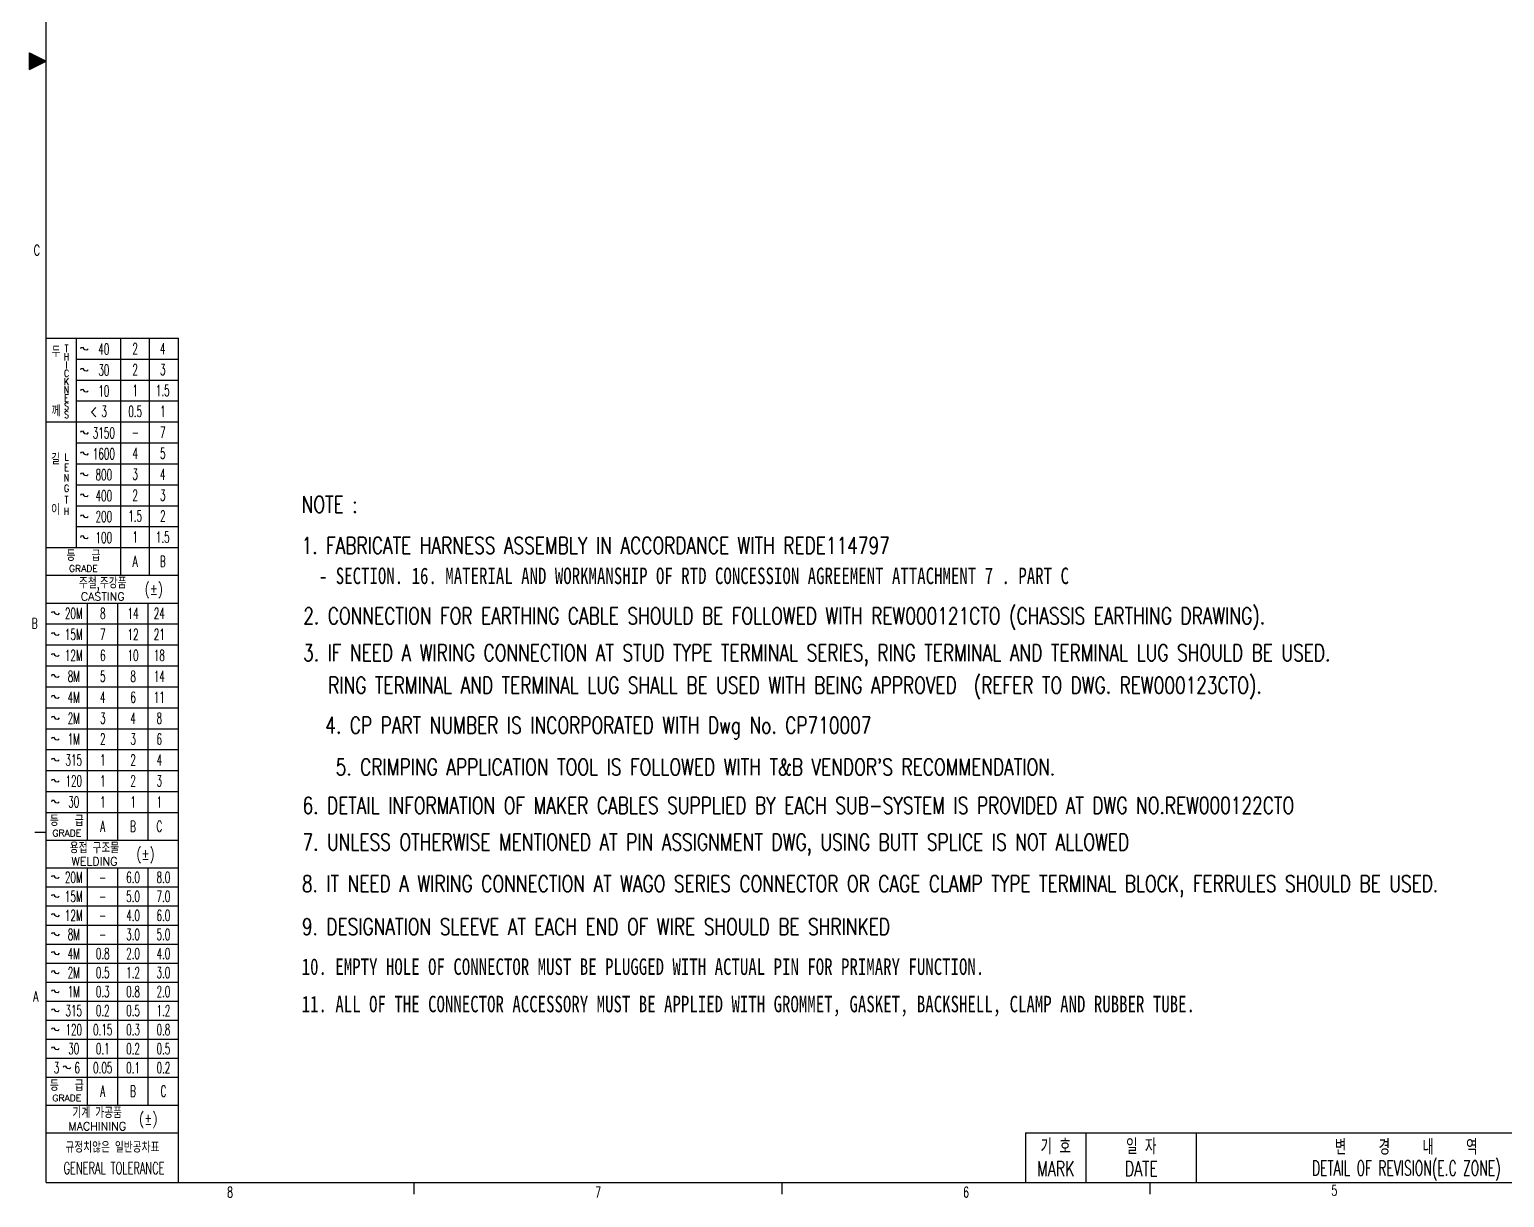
# Model space of a CAD drawing. Extents: x 260 to 819, y -886 to -454.
# Drawn here: x 270 to 537.3, y -875.6 to -664 of the extents above; entities that cross this region are included whole.
import ezdxf
from ezdxf.enums import TextEntityAlignment as Align

# ---------------------------------------------------------------- set-up
doc = ezdxf.new("R2010")
doc.units = 0
doc.header["$LTSCALE"] = 150
doc.header["$MEASUREMENT"] = 0
doc.linetypes.add('DASHED', pattern=[0.75, 0.5, -0.25])
doc.layers.get('0').update_dxf_attribs({"color": 6, "linetype": 'CONTINUOUS'})
doc.layers.add('현배선도', color=7, linetype='CONTINUOUS')
doc.styles.add('ROMANS', font='txt', dxfattribs={"height": 0.2})
doc.styles.get("Standard").update_dxf_attribs({"font": 'romans.shx', "width": 0.8, "bigfont": 'whgtxt.shx'})

# ---------------------------------------------------------------- blocks, each defined once
blk = doc.blocks.new('*H6')
at = {"color": 2, "linetype": 'Continuous'}
for p, q in [((-534.45, 202.67), (-536.42, 204.65)), ((-534.64, 202.58), (-536.42, 204.36)), ((-534.82, 202.48), (-536.42, 204.08)), ((-535.01, 202.39), (-536.42, 203.8)), ((-535.2, 202.29), (-536.42, 203.51)), ((-535.39, 202.2), (-536.42, 203.23)), ((-534.26, 202.77), (-536, 204.51)), ((-534.07, 202.86), (-535.43, 204.22)), ((-533.88, 202.96), (-534.86, 203.94)), ((-533.69, 203.05), (-534.29, 203.65)), ((-533.51, 203.15), (-533.72, 203.36)), ((-535.58, 202.11), (-536.42, 202.95)), ((-535.77, 202.01), (-536.42, 202.67)), ((-535.95, 201.92), (-536.42, 202.38)), ((-536.14, 201.82), (-536.42, 202.1)), ((-536.33, 201.73), (-536.42, 201.82))]:
    blk.add_line(p, q, dxfattribs=at)
blk = doc.blocks.new('*H7')
at = {"color": 2, "linetype": 'Continuous'}
for p, q in [((-536.36, 204.69), (-536.42, 204.63)), ((-536.17, 204.6), (-536.42, 204.35)), ((-535.98, 204.5), (-536.42, 204.06)), ((-535.79, 204.41), (-536.42, 203.78)), ((-535.61, 204.31), (-536.42, 203.5)), ((-535.42, 204.22), (-536.42, 203.21)), ((-535.23, 204.12), (-536.42, 202.93)), ((-535.04, 204.03), (-536.42, 202.65)), ((-534.85, 203.93), (-536.42, 202.37)), ((-534.67, 203.84), (-536.42, 202.08)), ((-534.48, 203.74), (-536.42, 201.8)), ((-534.29, 203.65), (-536.09, 201.85)), ((-534.1, 203.55), (-535.52, 202.13)), ((-533.91, 203.46), (-534.95, 202.42)), ((-533.72, 203.36), (-534.38, 202.71)), ((-533.54, 203.27), (-533.81, 202.99))]:
    blk.add_line(p, q, dxfattribs=at)
blk = doc.blocks.new('ansi-c')
at = {"color": 5, "linetype": 'Continuous'}
for p, q in [((-56.4, 358.06), (-56.4, 764.46)), ((-56.4, 511.06), (-32.4, 511.06)), ((-32.4, 358.06), (-32.4, 511.06)), ((-56.4, 463.06), (-32.4, 463.06)), ((-56.4, 415.06), (-32.4, 415.06)), ((-56.4, 367.06), (-32.4, 367.06)), ((121, 367.06), (283.5, 367.06)), ((-56.4, 358.06), (477, 358.06))]:
    blk.add_line(p, q, dxfattribs=at)
at = {"color": 2, "linetype": 'Continuous'}
for p, q in [((-59.42, 562.78), (-56.4, 561.26)), ((-59.42, 559.74), (-59.42, 562.78)), ((-59.42, 559.74), (-56.4, 561.26))]:
    blk.add_line(p, q, dxfattribs=at)
at = {"color": 210, "linetype": 'Continuous'}
for p, q in [((-58.45, 561.26), (-56.4, 561.26)), ((-50.9, 473.11), (-50.9, 511.06)), ((-42.9, 468.09), (-42.9, 511.06)), ((-37.65, 468.09), (-37.65, 511.06)), ((-50.9, 507.27), (-32.4, 507.27)), ((-50.9, 503.47), (-32.4, 503.47)), ((-50.9, 499.68), (-32.4, 499.68)), ((-56.4, 495.88), (-32.4, 495.88)), ((-50.9, 492.09), (-32.4, 492.09)), ((-50.9, 488.29), (-32.4, 488.29)), ((-50.9, 484.5), (-32.4, 484.5)), ((-50.9, 480.7), (-32.4, 480.7)), ((-50.9, 476.91), (-32.4, 476.91)), ((-56.4, 473.11), (-32.4, 473.11)), ((-56.4, 468.09), (-32.4, 468.09)), ((-48.9, 420.09), (-48.9, 463.06)), ((-43.4, 420.09), (-43.4, 463.06)), ((-37.9, 420.09), (-37.9, 463.06)), ((-56.4, 459.27), (-32.4, 459.27)), ((-56.4, 455.47), (-32.4, 455.47)), ((-56.4, 451.68), (-32.4, 451.68)), ((-56.4, 447.88), (-32.4, 447.88)), ((-56.4, 444.09), (-32.4, 444.09)), ((-56.4, 440.29), (-32.4, 440.29)), ((-56.4, 436.5), (-32.4, 436.5)), ((-56.4, 432.7), (-32.4, 432.7)), ((-56.4, 428.91), (-32.4, 428.91)), ((-56.4, 425.11), (-32.4, 425.11)), ((-58.45, 421.56), (-56.4, 421.56)), ((-56.4, 420.09), (-32.4, 420.09)), ((-48.9, 372.09), (-48.9, 415.06)), ((-43.4, 372.09), (-43.4, 415.06)), ((-37.9, 372.09), (-37.9, 415.06)), ((-56.4, 411.61), (-32.4, 411.61)), ((-56.4, 408.16), (-32.4, 408.16)), ((-56.4, 404.71), (-32.4, 404.71)), ((-56.4, 401.26), (-32.4, 401.26)), ((-56.4, 397.81), (-32.4, 397.81)), ((-56.4, 394.36), (-32.4, 394.36)), ((-56.4, 390.91), (-32.4, 390.91)), ((-56.4, 387.46), (-32.4, 387.46)), ((-56.4, 384.01), (-32.4, 384.01)), ((-56.4, 380.56), (-32.4, 380.56)), ((-56.4, 377.11), (-32.4, 377.11)), ((-56.4, 372.09), (-32.4, 372.09)), ((132, 358.06), (132, 367.06)), ((152, 358.06), (152, 367.06)), ((10.28, 355.96), (10.28, 358.06)), ((76.95, 355.96), (76.95, 358.06)), ((143.63, 355.96), (143.63, 358.06))]:
    blk.add_line(p, q, dxfattribs=at)
at = {"color": 5, "linetype": 'DASHED'}
blk.add_line((121, 367.06), (121, 358.06), dxfattribs=at)
at = {"color": 130, "linetype": 'Continuous'}
for points in [[(-48.8, 509.12), (-49.02, 508.86), (-49.41, 508.93), (-49.5, 509.08), (-49.5, 509.08), (-49.69, 509.37), (-50.1, 509.31), (-50.2, 509.12)], [(-48.8, 505.32), (-49.02, 505.06), (-49.41, 505.14), (-49.5, 505.28), (-49.5, 505.28), (-49.69, 505.58), (-50.1, 505.52), (-50.2, 505.32)], [(-48.8, 501.53), (-49.02, 501.27), (-49.41, 501.34), (-49.5, 501.49), (-49.5, 501.49), (-49.69, 501.78), (-50.1, 501.72), (-50.2, 501.53)], [(-48.8, 493.94), (-49.02, 493.68), (-49.41, 493.75), (-49.5, 493.9), (-49.5, 493.9), (-49.69, 494.19), (-50.1, 494.13), (-50.2, 493.94)], [(-48.8, 490.14), (-49.02, 489.88), (-49.41, 489.96), (-49.5, 490.1), (-49.5, 490.1), (-49.69, 490.4), (-50.1, 490.34), (-50.2, 490.14)], [(-48.8, 486.35), (-49.02, 486.09), (-49.41, 486.16), (-49.5, 486.31), (-49.5, 486.31), (-49.69, 486.6), (-50.1, 486.54), (-50.2, 486.35)], [(-48.8, 482.55), (-49.02, 482.29), (-49.41, 482.37), (-49.5, 482.51), (-49.5, 482.51), (-49.69, 482.81), (-50.1, 482.75), (-50.2, 482.55)], [(-48.8, 478.76), (-49.02, 478.5), (-49.41, 478.57), (-49.5, 478.72), (-49.5, 478.72), (-49.69, 479.01), (-50.1, 478.95), (-50.2, 478.76)], [(-48.8, 474.96), (-49.02, 474.7), (-49.41, 474.78), (-49.5, 474.92), (-49.5, 474.92), (-49.69, 475.22), (-50.1, 475.16), (-50.2, 474.96)], [(-54.05, 461.21), (-54.27, 460.95), (-54.66, 461.02), (-54.75, 461.17), (-54.75, 461.17), (-54.94, 461.46), (-55.35, 461.4), (-55.45, 461.21)], [(-54.05, 457.41), (-54.27, 457.15), (-54.66, 457.22), (-54.75, 457.37), (-54.75, 457.37), (-54.94, 457.66), (-55.35, 457.61), (-55.45, 457.41)], [(-54.05, 453.62), (-54.27, 453.36), (-54.66, 453.43), (-54.75, 453.58), (-54.75, 453.58), (-54.94, 453.87), (-55.35, 453.81), (-55.45, 453.62)], [(-54.05, 449.82), (-54.27, 449.56), (-54.66, 449.63), (-54.75, 449.78), (-54.75, 449.78), (-54.94, 450.07), (-55.35, 450.02), (-55.45, 449.82)], [(-54.05, 446.03), (-54.27, 445.77), (-54.66, 445.84), (-54.75, 445.99), (-54.75, 445.99), (-54.94, 446.28), (-55.35, 446.22), (-55.45, 446.03)], [(-54.05, 442.23), (-54.27, 441.97), (-54.66, 442.04), (-54.75, 442.19), (-54.75, 442.19), (-54.94, 442.48), (-55.35, 442.43), (-55.45, 442.23)], [(-54.05, 438.44), (-54.27, 438.18), (-54.66, 438.25), (-54.75, 438.4), (-54.75, 438.4), (-54.94, 438.69), (-55.35, 438.63), (-55.45, 438.44)], [(-54.05, 434.64), (-54.27, 434.38), (-54.66, 434.45), (-54.75, 434.6), (-54.75, 434.6), (-54.94, 434.89), (-55.35, 434.84), (-55.45, 434.64)], [(-54.05, 430.85), (-54.27, 430.59), (-54.66, 430.66), (-54.75, 430.81), (-54.75, 430.81), (-54.94, 431.1), (-55.35, 431.04), (-55.45, 430.85)], [(-54.05, 427.05), (-54.27, 426.79), (-54.66, 426.86), (-54.75, 427.01), (-54.75, 427.01), (-54.94, 427.3), (-55.35, 427.25), (-55.45, 427.05)], [(-54.05, 413.38), (-54.27, 413.12), (-54.66, 413.19), (-54.75, 413.34), (-54.75, 413.34), (-54.94, 413.63), (-55.35, 413.57), (-55.45, 413.38)], [(-54.05, 409.93), (-54.27, 409.67), (-54.66, 409.74), (-54.75, 409.89), (-54.75, 409.89), (-54.94, 410.18), (-55.35, 410.12), (-55.45, 409.93)], [(-54.05, 406.48), (-54.27, 406.22), (-54.66, 406.29), (-54.75, 406.44), (-54.75, 406.44), (-54.94, 406.73), (-55.35, 406.67), (-55.45, 406.48)], [(-54.05, 403.03), (-54.27, 402.77), (-54.66, 402.84), (-54.75, 402.99), (-54.75, 402.99), (-54.94, 403.28), (-55.35, 403.22), (-55.45, 403.03)], [(-54.05, 399.58), (-54.27, 399.32), (-54.66, 399.39), (-54.75, 399.54), (-54.75, 399.54), (-54.94, 399.83), (-55.35, 399.77), (-55.45, 399.58)], [(-54.05, 396.13), (-54.27, 395.87), (-54.66, 395.94), (-54.75, 396.09), (-54.75, 396.09), (-54.94, 396.38), (-55.35, 396.32), (-55.45, 396.13)], [(-54.05, 392.68), (-54.27, 392.42), (-54.66, 392.49), (-54.75, 392.64), (-54.75, 392.64), (-54.94, 392.93), (-55.35, 392.87), (-55.45, 392.68)], [(-54.05, 389.23), (-54.27, 388.97), (-54.66, 389.04), (-54.75, 389.19), (-54.75, 389.19), (-54.94, 389.48), (-55.35, 389.42), (-55.45, 389.23)], [(-54.05, 385.78), (-54.27, 385.52), (-54.66, 385.59), (-54.75, 385.74), (-54.75, 385.74), (-54.94, 386.03), (-55.35, 385.97), (-55.45, 385.78)], [(-54.05, 382.33), (-54.27, 382.07), (-54.66, 382.14), (-54.75, 382.29), (-54.75, 382.29), (-54.94, 382.58), (-55.35, 382.52), (-55.45, 382.33)], [(-51.95, 378.88), (-52.17, 378.62), (-52.56, 378.69), (-52.65, 378.84), (-52.65, 378.84), (-52.84, 379.13), (-53.25, 379.07), (-53.35, 378.88)]]:
    blk.add_lwpolyline(points, dxfattribs=at)
at = {"color": 7, "linetype": 'Continuous'}
for name in ['*H7', '*H6']:
    blk.add_blockref(name, (477, 358.06), dxfattribs=at)
at = {"color": 130, "linetype": 'Continuous'}
for s, height, width, p in [('C', 1.9, 0.655684, (-58.09, 527)), ('두', 2, 0.65, (-54.6, 508.66)), ('T', 1.3, 0.797385, (-52.7, 509.19)), ('H', 1.3, 0.797385, (-52.7, 507.69)), ('40', 2, 0.582, (-45.95, 509.08)), ('2', 2, 0.582, (-40.27, 509.17)), ('4', 2, 0.582, (-35.27, 509.17)), ('C', 1.3, 0.797385, (-52.7, 504.69)), ('I', 1.3, 0.797385, (-52.7, 506.19)), ('30', 2, 0.582, (-45.95, 505.28)), ('2', 2, 0.582, (-40.27, 505.37)), ('3', 2, 0.582, (-35.27, 505.37)), ('K', 1.3, 0.797385, (-52.7, 503.19)), ('10', 2, 0.582, (-45.95, 501.49)), ('1', 2, 0.582, (-40.27, 501.58)), ('1.5', 2, 0.582, (-35.27, 501.58)), ('N', 1.3, 0.797385, (-52.7, 501.69)), ('E', 1.3, 0.797385, (-52.7, 500.19)), ('께', 2, 0.65, (-54.6, 497.89)), ('S', 1.3, 0.797385, (-52.7, 498.69)), ('S', 1.3, 0.797385, (-52.7, 497.19)), ('< 3', 2, 0.582, (-46.9, 497.78)), ('0.5', 2, 0.582, (-40.27, 497.78)), ('1', 2, 0.582, (-35.27, 497.78)), ('3150', 2, 0.582, (-45.95, 493.9)), ('7', 2, 0.582, (-35.27, 493.99)), ('-', 2, 0.582, (-40.27, 493.99)), ('길', 2, 0.65, (-54.7, 489.19)), ('L', 1.3, 0.797385, (-52.7, 489.52)), ('1600', 2, 0.582, (-45.95, 490.1)), ('4', 2, 0.582, (-40.27, 490.19)), ('5', 2, 0.582, (-35.27, 490.19)), ('N', 1.3, 0.797385, (-52.7, 485.74)), ('E', 1.3, 0.797385, (-52.7, 487.63)), ('800', 2, 0.582, (-45.95, 486.31)), ('3', 2, 0.582, (-40.27, 486.4)), ('4', 2, 0.582, (-35.27, 486.4)), ('G', 1.3, 0.797385, (-52.7, 483.86)), ('이', 2, 0.65, (-54.7, 480.01)), ('T', 1.3, 0.797385, (-52.7, 481.77)), ('400', 2, 0.582, (-45.95, 482.51)), ('2', 2, 0.582, (-40.27, 482.6)), ('3', 2, 0.582, (-35.27, 482.6)), ('H', 1.3, 0.797385, (-52.7, 479.68)), ('200', 2, 0.582, (-45.95, 478.72)), ('1.5', 2, 0.582, (-40.27, 478.81)), ('2', 2, 0.582, (-35.27, 478.81)), ('100', 2, 0.582, (-45.95, 474.92)), ('1', 2, 0.582, (-40.27, 475.01)), ('1.5', 2, 0.582, (-35.27, 475.01)), ('등   급', 2, 0.65, (-49.65, 471.68)), ('A', 2, 0.582, (-40.27, 470.6)), ('B', 2, 0.582, (-35.27, 470.6)), ('GRADE', 1.2, 1.015333, (-49.65, 469.32)), ('주철,주강품', 2, 0.65, (-46.15, 466.71)), ('CASTING', 1.5, 0.982, (-46.15, 464.24)), ('(±)', 2, 0.782, (-36.9, 465.58)), ('B', 1.9, 0.655684, (-58.49, 459.39)), ('20M', 2, 0.582, (-51.4, 461.17)), ('8', 2, 0.582, (-46.15, 461.17)), ('14', 2, 0.582, (-40.65, 461.17)), ('24', 2, 0.582, (-35.9, 461.17)), ('15M', 2, 0.582, (-51.4, 457.37)), ('7', 2, 0.582, (-46.15, 457.37)), ('12', 2, 0.582, (-40.65, 457.37)), ('21', 2, 0.582, (-35.9, 457.37)), ('12M', 2, 0.582, (-51.4, 453.58)), ('6', 2, 0.582, (-46.15, 453.58)), ('10', 2, 0.582, (-40.65, 453.58)), ('18', 2, 0.582, (-35.9, 453.58)), ('8M', 2, 0.582, (-51.4, 449.78)), ('5', 2, 0.582, (-46.15, 449.78)), ('8', 2, 0.582, (-40.65, 449.78)), ('14', 2, 0.582, (-35.9, 449.78)), ('4M', 2, 0.582, (-51.4, 445.99)), ('4', 2, 0.582, (-46.15, 445.99)), ('6', 2, 0.582, (-40.65, 445.99)), ('11', 2, 0.582, (-35.9, 445.99)), ('2M', 2, 0.582, (-51.4, 442.19)), ('3', 2, 0.582, (-46.15, 442.19)), ('4', 2, 0.582, (-40.65, 442.19)), ('8', 2, 0.582, (-35.9, 442.19)), ('1M', 2, 0.582, (-51.4, 438.4)), ('2', 2, 0.582, (-46.15, 438.4)), ('3', 2, 0.582, (-40.65, 438.4)), ('6', 2, 0.582, (-35.9, 438.4)), ('315', 2, 0.582, (-51.4, 434.6)), ('1', 2, 0.582, (-46.15, 434.6)), ('2', 2, 0.582, (-40.65, 434.6)), ('4', 2, 0.582, (-35.9, 434.6)), ('120', 2, 0.582, (-51.4, 430.81)), ('1', 2, 0.582, (-46.15, 430.81)), ('2', 2, 0.582, (-40.65, 430.81)), ('3', 2, 0.582, (-35.9, 430.81)), ('30', 2, 0.582, (-51.4, 427.01)), ('1', 2, 0.582, (-46.15, 427.01)), ('1', 2, 0.582, (-40.65, 427.01)), ('1', 2, 0.582, (-35.9, 427.01)), ('등   급', 2, 0.65, (-52.65, 423.64)), ('A', 2, 0.582, (-46.15, 422.6)), ('B', 2, 0.582, (-40.65, 422.6)), ('C', 2, 0.582, (-35.9, 422.6)), ('GRADE', 1.2, 1.015333, (-52.65, 421.36)), ('용접 구조물', 2, 0.65, (-47.65, 418.71)), ('WELDING', 1.5, 0.982, (-47.65, 416.24)), ('(±)', 2, 0.782, (-38.4, 417.58)), ('20M', 2, 0.582, (-51.4, 413.34)), ('6.0', 2, 0.582, (-40.65, 413.34)), ('8.0', 2, 0.582, (-35.15, 413.34)), ('-', 2, 0.582, (-46.15, 413.34)), ('15M', 2, 0.582, (-51.4, 409.89)), ('-', 2, 0.582, (-46.15, 409.89)), ('5.0', 2, 0.582, (-40.65, 409.89)), ('7.0', 2, 0.582, (-35.15, 409.89)), ('12M', 2, 0.582, (-51.4, 406.44)), ('-', 2, 0.582, (-46.15, 406.44)), ('4.0', 2, 0.582, (-40.65, 406.44)), ('6.0', 2, 0.582, (-35.15, 406.44)), ('8M', 2, 0.582, (-51.4, 402.99)), ('3.0', 2, 0.582, (-40.65, 402.99)), ('5.0', 2, 0.582, (-35.15, 402.99)), ('-', 2, 0.582, (-46.15, 402.99)), ('4M', 2, 0.582, (-51.4, 399.54)), ('0.8', 2, 0.582, (-46.15, 399.54)), ('2.0', 2, 0.582, (-40.65, 399.54)), ('4.0', 2, 0.582, (-35.15, 399.54)), ('2M', 2, 0.582, (-51.4, 396.09)), ('0.5', 2, 0.582, (-46.15, 396.09)), ('1.2', 2, 0.582, (-40.65, 396.09)), ('3.0', 2, 0.582, (-35.15, 396.09)), ('1M', 2, 0.582, (-51.4, 392.64)), ('0.3', 2, 0.582, (-46.15, 392.64)), ('0.8', 2, 0.582, (-40.65, 392.64)), ('2.0', 2, 0.582, (-35.15, 392.64)), ('A', 1.9, 0.655684, (-58.29, 391.77)), ('315', 2, 0.582, (-51.4, 389.19)), ('0.2', 2, 0.582, (-46.15, 389.19)), ('0.5', 2, 0.582, (-40.65, 389.19)), ('1.2', 2, 0.582, (-35.15, 389.19)), ('120', 2, 0.582, (-51.4, 385.74)), ('0.15', 2, 0.582, (-46.15, 385.74)), ('0.3', 2, 0.582, (-40.65, 385.74)), ('0.8', 2, 0.582, (-35.15, 385.74)), ('30', 2, 0.582, (-51.4, 382.29)), ('0.1', 2, 0.582, (-46.15, 382.29)), ('0.2', 2, 0.582, (-40.65, 382.29)), ('0.5', 2, 0.582, (-35.15, 382.29)), ('3', 2, 0.582, (-54.52, 378.84)), ('6', 2, 0.582, (-50.77, 378.84)), ('0.05', 2, 0.582, (-46.15, 378.84)), ('0.1', 2, 0.582, (-40.65, 378.84)), ('0.2', 2, 0.582, (-35.15, 378.84)), ('등   급', 2, 0.65, (-52.65, 375.64)), ('A', 2, 0.582, (-46.15, 374.6)), ('B', 2, 0.582, (-40.65, 374.6)), ('C', 2, 0.582, (-35.15, 374.6)), ('GRADE', 1.2, 1.015333, (-52.65, 373.36)), ('기계 가공품', 2, 0.65, (-47.15, 370.71)), ('MACHINING', 1.5, 0.982, (-47.15, 368.24)), ('(±)', 2, 0.782, (-37.9, 369.58)), ('기 호', 2.8, 0.7, (126.5, 364.56)), ('일 자', 2.8, 0.7, (142, 364.56)), ('변    경    내    역', 2.8, 0.7, (190, 364.46)), ('규정치않은 일반공차표', 2, 0.65, (-44.4, 364.46)), ('GENERAL TOLERANCE', 2.2, 0.591091, (-44.1, 360.66)), ('MARK', 2.7, 0.700519, (126.5, 360.56)), ('DATE', 2.7, 0.700519, (142, 360.56)), ('DETAIL OF REVISION(E.C ZONE)', 2.7, 0.607926, (190, 360.66)), ('8', 1.9, 0.655684, (-23.08, 356.28)), ('7', 1.9, 0.655684, (43.6, 356.28)), ('6', 1.9, 0.655684, (110.27, 356.28)), ('5', 1.9, 0.655684, (176.97, 356.61))]:
    blk.add_text(s, height=height, dxfattribs=dict(at, width=width)).set_placement(p, align=Align.MIDDLE_CENTER)

msp = doc.modelspace()

# ---------------------------------------------------------------- block references
at = {"linetype": 'DASHED'}
msp.add_blockref('ansi-c', (329.46, -1230.96), dxfattribs=at)
msp.add_blockref('ansi-c', (329.46, -1230.96), dxfattribs=at)

# ---------------------------------------------------------------- texts
at = {"color": 7, "width": 0.75}
for s, p in [('NOTE : ', (319.35, -750.03)), ('1. FABRICATE HARNESS ASSEMBLY IN ACCORDANCE WITH REDE114797', (319.35, -757.47)), ('2. CONNECTION FOR EARTHING CABLE SHOULD BE FOLLOWED WITH REW000121CTO (CHASSIS EARTHING DRAWING).', (319.65, -770.23)), ('3. IF NEED A WIRING CONNECTION AT STUD TYPE TERMINAL SERIES, RING TERMINAL AND TERMINAL LUG SHOULD BE USED.', (319.61, -776.92)), ('RING TERMINAL AND TERMINAL LUG SHALL BE USED WITH BEING APPROVED  (REFER TO DWG. REW000123CTO).', (324.15, -782.8)), ('6. DETAIL INFORMATION OF MAKER CABLES SUPPLIED BY EACH SUB-SYSTEM IS PROVIDED AT DWG NO.REW000122CTO', (319.51, -804.58)), ('7. UNLESS OTHERWISE MENTIONED AT PIN ASSIGNMENT DWG, USING BUTT SPLICE IS NOT ALLOWED ', (319.51, -811.23)), ('8. IT NEED A WIRING CONNECTION AT WAGO SERIES CONNECTOR OR CAGE CLAMP TYPE TERMINAL BLOCK, FERRULES SHOULD BE USED.', (319.39, -818.76)), ('9. DESIGNATION SLEEVE AT EACH END OF WIRE SHOULD BE SHRINKED', (319.39, -826.55))]:
    msp.add_text(s, height=3, dxfattribs=at).set_placement(p, align=Align.MIDDLE_LEFT)
at = {"color": 255, "linetype": 'Continuous', "width": 0.75}
for s, p in [('4. CP PART NUMBER IS INCORPORATED WITH Dwg No. CP710007', (373.11, -790.05)), ("5. CRIMPING APPLICATION TOOL IS FOLLOWED WITH T&B VENDOR'S RECOMMENDATION.", (390.7, -797.62))]:
    msp.add_text(s, height=3, dxfattribs=at).set_placement(p, align=Align.MIDDLE_CENTER)
at = {"layer": '현배선도', "color": 0, "linetype": 'DASHED', "ltscale": 0.05, "style": 'ROMANS', "width": 0.75}
for s, p in [('   - SECTION. 16. MATERIAL AND WORKMANSHIP OF RTD CONCESSION AGREEMENT ATTACHMENT 7 . PART C ', (317.89, -762.97)), ('10. EMPTY HOLE OF CONNECTOR MUST BE PLUGGED WITH ACTUAL PIN FOR PRIMARY FUNCTION.', (319.35, -833.8)), ('11. ALL OF THE CONNECTOR ACCESSORY MUST BE APPLIED WITH GROMMET, GASKET, BACKSHELL, CLAMP AND RUBBER TUBE.', (319.35, -840.57))]:
    msp.add_text(s, height=2.9925, dxfattribs=at).set_placement(p, align=Align.MIDDLE_LEFT)

doc.saveas('drawing.dxf')
